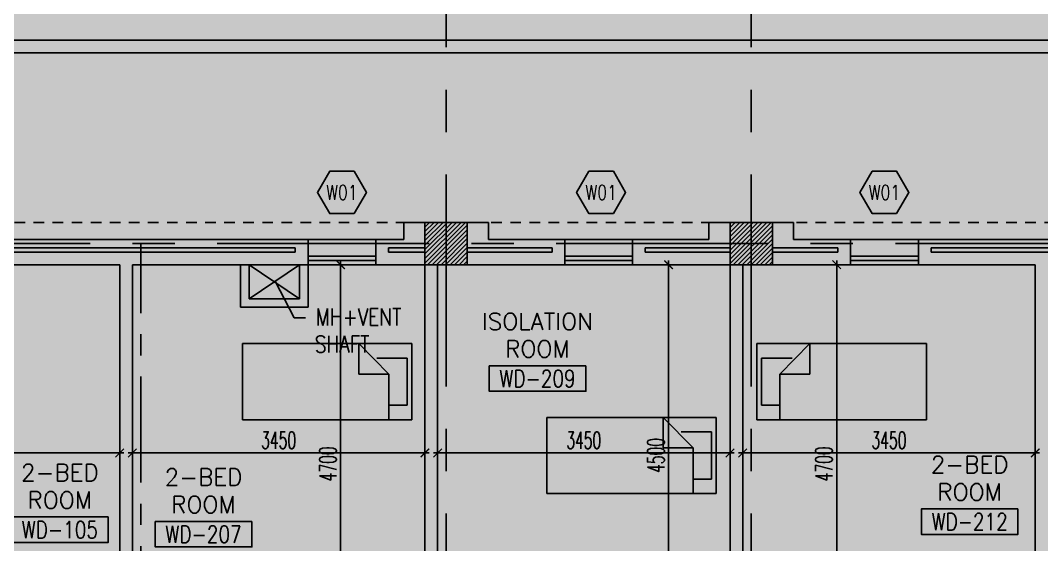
# Model space of a CAD drawing. Extents: x 88852.7 to 88945.7, y 39921.6 to 40001.1.
# Drawn here: x 88912.19 to 88924.24, y 39983.75 to 39989.93 of the extents above; entities that cross this region are included whole.
import ezdxf
from ezdxf.enums import TextEntityAlignment as Align

# ---------------------------------------------------------------- set-up
doc = ezdxf.new("R2010")
doc.units = 0
doc.header["$MEASUREMENT"] = 0
doc.header["$PDMODE"] = 34
for name, pattern in [('CENTER', [2, 1.25, -0.25, 0.25, -0.25]), ('CENTERX2', [4, 2.5, -0.5, 0.5, -0.5]), ('HIDDEN2', [0.1875, 0.125, -0.0625])]:
    doc.linetypes.add(name, pattern=pattern)
doc.layers.get('0').update_dxf_attribs({"linetype": 'CONTINUOUS'})
doc.layers.get('DEFPOINTS').update_dxf_attribs({"linetype": 'CONTINUOUS'})
for name, color, linetype in [('AX-DIM', 4, 'CONTINUOUS'), ('AXES', 11, 'CENTERX2'), ('AXES1', 11, 'CENTER'), ('COL', 2, 'CONTINUOUS'), ('DIM', 4, 'CONTINUOUS'), ('FIX', 3, 'CONTINUOUS'), ('FUR', 4, 'CONTINUOUS'), ('HAT', 8, 'CONTINUOUS'), ('HIDDEN', 9, 'HIDDEN2'), ('INSUL', 4, 'CONTINUOUS'), ('PROJ-L', 3, 'CONTINUOUS'), ('RM-BOX', 4, 'CONTINUOUS'), ('RM-NAME', 2, 'CONTINUOUS'), ('RM-NO', 2, 'CONTINUOUS'), ('SHAFT', 4, 'CONTINUOUS'), ('WALL', 2, 'CONTINUOUS'), ('WIN', 3, 'CONTINUOUS'), ('WIN-BOX', 3, 'CONTINUOUS'), ('WIN-NO', 5, 'CONTINUOUS')]:
    doc.layers.add(name, color=color, linetype=linetype)
doc.styles.add('ROMANS', font='ROMANS.shx', dxfattribs={"width": 0.6})
doc.styles.add('SIMPLEX', font='simplex.shx', dxfattribs={"width": 0.8})
doc.dimstyles.new('DIM-OUT', dxfattribs={"dimscale": 0, "dimtxt": 0.24, "dimasz": 0.08, "dimexe": 0.02, "dimexo": 0.02, "dimgap": 0.05, "dimtad": 1, "dimdec": 0, "dimlfac": 1000, "dimzin": 0, "dimdsep": 46, "dimtxsty": 'ROMANS', "dimblk1": 'ARCHTICK', "dimblk2": 'ARCHTICK', "dimsah": 1, "dimcen": 0.01, "dimdle": 0.08, "dimclrd": 4, "dimclre": 4, "dimclrt": 2, "dimadec": 0, "dimazin": 0, "dimtp": 2, "dimtm": 2, "dimtfac": 0.114286, "dimtdec": 0, "dimtix": 1, "dimtmove": 2, "dimatfit": 3, "dimldrblk": 'ARCHTICK', "dimfxl": 0, "dimtolj": 1, "dimtzin": 0, "dimarcsym": 0})
doc.dimstyles.new('DIM7', dxfattribs={"dimtxt": 0.24, "dimasz": 0.08, "dimexe": 0.07, "dimexo": 0.05, "dimgap": 0.07, "dimtad": 1, "dimzin": 0, "dimdsep": 46, "dimtxsty": 'SIMPLEX', "dimblk": 'ARCHTICK', "dimcen": 0.05, "dimdle": 0.05, "dimclrd": 4, "dimclre": 4, "dimclrt": 2, "dimadec": 0, "dimazin": 0, "dimtp": 2, "dimtm": 2, "dimtfac": 0.114286, "dimtix": 1, "dimtmove": 2, "dimatfit": 3, "dimldrblk": 'DOT', "dimfxl": 0, "dimtolj": 1, "dimtzin": 0, "dimarcsym": 0})
doc.dimstyles.new('STANDARD in', dxfattribs={"dimtxt": 0.2, "dimasz": 0.1, "dimexe": 0.07, "dimexo": 0.07, "dimgap": 0.05, "dimtad": 1, "dimdec": 0, "dimlfac": 1000, "dimzin": 0, "dimdsep": 46, "dimtxsty": 'ROMANS', "dimblk": 'ARCHTICK', "dimcen": 0.05, "dimdle": 0.05, "dimclrd": 4, "dimclre": 4, "dimclrt": 2, "dimadec": 0, "dimazin": 0, "dimtfac": 1, "dimtdec": 0, "dimtmove": 2, "dimatfit": 3, "dimfxl": 0, "dimtolj": 1, "dimtzin": 0, "dimarcsym": 0})

# ---------------------------------------------------------------- blocks, each defined once
blk = doc.blocks.new('_ARCHTICK')
at = {"color": 0, "linetype": 'ByBlock', "const_width": 0.15}
blk.add_lwpolyline([(-0.5, -0.5), (0.5, 0.5)], dxfattribs=at)
blk = doc.blocks.new('*D512')
at = {"layer": 'AX-DIM', "color": 4, "lineweight": -2}
for p, q in [((88860.77, 39995.09), (88860.77, 39999.748)), ((88935.46, 39987.57), (88935.46, 39999.748)), ((88860.69, 39999.728), (88935.54, 39999.728))]:
    blk.add_line(p, q, dxfattribs=at)
at = {"layer": 'DEFPOINTS', "color": 0}
for p in [(88935.46, 39999.728), (88860.77, 39995.07), (88935.46, 39987.55)]:
    blk.add_point(p, dxfattribs=at)
at = {"layer": 'AX-DIM', "color": 4, "lineweight": -2, "xscale": 0.08, "yscale": 0.08, "zscale": 0.08, "rotation": 180}
blk.add_blockref('_ARCHTICK', (88860.77, 39999.728), dxfattribs=at)
at = {"layer": 'AX-DIM', "color": 4, "lineweight": -2, "xscale": 0.08, "yscale": 0.08, "zscale": 0.08}
blk.add_blockref('_ARCHTICK', (88935.46, 39999.728), dxfattribs=at)
at = {"layer": 'AX-DIM', "color": 2, "insert": (88898.115, 39999.898), "char_height": 0.24, "attachment_point": 5, "style": 'ROMANS'}
blk.add_mtext('\\A1;74690', dxfattribs=at)
blk = doc.blocks.new('*D132')
at = {"layer": 'DEFPOINTS', "color": 0, "linetype": 'ByBlock'}
for p in [(88917.11, 39985.308), (88920.56, 39985.308), (88920.56, 39984.829)]:
    blk.add_point(p, dxfattribs=at)
at = {"layer": 'DIM', "color": 4, "linetype": 'ByBlock', "lineweight": -2}
for p, q in [((88917.11, 39985.238), (88917.11, 39984.759)), ((88920.56, 39985.238), (88920.56, 39984.759)), ((88917.06, 39984.829), (88920.61, 39984.829))]:
    blk.add_line(p, q, dxfattribs=at)
at = {"layer": 'DIM', "color": 4, "linetype": 'ByBlock', "lineweight": -2, "xscale": 0.1, "yscale": 0.1, "zscale": 0.1, "rotation": 180}
blk.add_blockref('_ARCHTICK', (88917.11, 39984.829), dxfattribs=at)
at = {"layer": 'DIM', "color": 4, "linetype": 'ByBlock', "lineweight": -2, "xscale": 0.1, "yscale": 0.1, "zscale": 0.1}
blk.add_blockref('_ARCHTICK', (88920.56, 39984.829), dxfattribs=at)
at = {"layer": 'DIM', "color": 2, "linetype": 'ByBlock', "insert": (88918.835, 39984.979), "char_height": 0.2, "attachment_point": 5, "style": 'ROMANS'}
blk.add_mtext('\\A1;3450', dxfattribs=at)
blk = doc.blocks.new('*D139')
at = {"layer": 'DEFPOINTS', "color": 0, "linetype": 'ByBlock'}
for p in [(88920.71, 39985.439), (88924.16, 39985.439), (88924.16, 39984.829)]:
    blk.add_point(p, dxfattribs=at)
at = {"layer": 'DIM', "color": 4, "linetype": 'ByBlock', "lineweight": -2}
for p, q in [((88920.71, 39985.369), (88920.71, 39984.759)), ((88924.16, 39985.369), (88924.16, 39984.759)), ((88920.66, 39984.829), (88924.21, 39984.829))]:
    blk.add_line(p, q, dxfattribs=at)
at = {"layer": 'DIM', "color": 4, "linetype": 'ByBlock', "lineweight": -2, "xscale": 0.1, "yscale": 0.1, "zscale": 0.1, "rotation": 180}
blk.add_blockref('_ARCHTICK', (88920.71, 39984.829), dxfattribs=at)
at = {"layer": 'DIM', "color": 4, "linetype": 'ByBlock', "lineweight": -2, "xscale": 0.1, "yscale": 0.1, "zscale": 0.1}
blk.add_blockref('_ARCHTICK', (88924.16, 39984.829), dxfattribs=at)
at = {"layer": 'DIM', "color": 2, "linetype": 'ByBlock', "insert": (88922.435, 39984.979), "char_height": 0.2, "attachment_point": 5, "style": 'ROMANS'}
blk.add_mtext('\\A1;3450', dxfattribs=at)
blk = doc.blocks.new('*D637')
at = {"layer": 'DEFPOINTS', "color": 0, "linetype": 'ByBlock'}
for p in [(88915.981, 39987.05), (88915.966, 39982.35), (88916.01, 39982.35)]:
    blk.add_point(p, dxfattribs=at)
at = {"layer": 'DIM', "color": 4, "linetype": 'ByBlock', "lineweight": -2}
for p, q in [((88915.966, 39987.1), (88915.966, 39982.3)), ((88915.911, 39987.05), (88915.896, 39987.05)), ((88915.94, 39982.35), (88915.896, 39982.35))]:
    blk.add_line(p, q, dxfattribs=at)
at = {"layer": 'DIM', "color": 4, "linetype": 'ByBlock', "lineweight": -2, "xscale": 0.1, "yscale": 0.1, "zscale": 0.1}
for p, rotation in [((88915.966, 39987.05), 90), ((88915.966, 39982.35), 270)]:
    blk.add_blockref('_ARCHTICK', p, dxfattribs=dict(at, rotation=rotation))
at = {"layer": 'DIM', "color": 2, "linetype": 'ByBlock', "insert": (88915.816, 39984.7), "char_height": 0.2, "attachment_point": 5, "rotation": 90, "style": 'ROMANS'}
blk.add_mtext('\\A1;4700', dxfattribs=at)
blk = doc.blocks.new('*D131')
at = {"layer": 'DEFPOINTS', "color": 0, "linetype": 'ByBlock'}
for p in [(88919.751, 39987.05), (88919.317, 39982.55), (88919.835, 39982.55)]:
    blk.add_point(p, dxfattribs=at)
at = {"layer": 'DIM', "color": 4, "linetype": 'ByBlock', "lineweight": -2}
for p, q in [((88919.835, 39987.1), (88919.835, 39982.5)), ((88919.821, 39987.05), (88919.905, 39987.05)), ((88919.387, 39982.55), (88919.905, 39982.55))]:
    blk.add_line(p, q, dxfattribs=at)
at = {"layer": 'DIM', "color": 4, "linetype": 'ByBlock', "lineweight": -2, "xscale": 0.1, "yscale": 0.1, "zscale": 0.1}
for p, rotation in [((88919.835, 39987.05), 90), ((88919.835, 39982.55), 270)]:
    blk.add_blockref('_ARCHTICK', p, dxfattribs=dict(at, rotation=rotation))
at = {"layer": 'DIM', "color": 2, "linetype": 'ByBlock', "insert": (88919.685, 39984.8), "char_height": 0.2, "attachment_point": 5, "rotation": 90, "style": 'ROMANS'}
blk.add_mtext('\\A1;4500', dxfattribs=at)
blk = doc.blocks.new('*D140')
at = {"layer": 'DEFPOINTS', "color": 0, "linetype": 'ByBlock'}
for p in [(88921.535, 39987.05), (88921.535, 39982.35), (88921.818, 39982.35)]:
    blk.add_point(p, dxfattribs=at)
at = {"layer": 'DIM', "color": 4, "linetype": 'ByBlock', "lineweight": -2}
for p, q in [((88921.818, 39987.1), (88921.818, 39982.3)), ((88921.605, 39987.05), (88921.888, 39987.05)), ((88921.605, 39982.35), (88921.888, 39982.35))]:
    blk.add_line(p, q, dxfattribs=at)
at = {"layer": 'DIM', "color": 4, "linetype": 'ByBlock', "lineweight": -2, "xscale": 0.1, "yscale": 0.1, "zscale": 0.1}
for p, rotation in [((88921.818, 39987.05), 90), ((88921.818, 39982.35), 270)]:
    blk.add_blockref('_ARCHTICK', p, dxfattribs=dict(at, rotation=rotation))
at = {"layer": 'DIM', "color": 2, "linetype": 'ByBlock', "insert": (88921.668, 39984.7), "char_height": 0.2, "attachment_point": 5, "rotation": 90, "style": 'ROMANS'}
blk.add_mtext('\\A1;4700', dxfattribs=at)
blk = doc.blocks.new('*D127')
at = {"layer": 'DEFPOINTS', "color": 0, "linetype": 'ByBlock'}
for p in [(88913.36, 39984.829), (88909.91, 39984.7), (88913.36, 39984.7)]:
    blk.add_point(p, dxfattribs=at)
at = {"layer": 'DIM', "color": 4, "linetype": 'ByBlock', "lineweight": -2}
for p, q in [((88909.86, 39984.829), (88913.41, 39984.829)), ((88909.91, 39984.77), (88909.91, 39984.899)), ((88913.36, 39984.77), (88913.36, 39984.899))]:
    blk.add_line(p, q, dxfattribs=at)
at = {"layer": 'DIM', "color": 4, "linetype": 'ByBlock', "lineweight": -2, "xscale": 0.1, "yscale": 0.1, "zscale": 0.1, "rotation": 180}
blk.add_blockref('_ARCHTICK', (88909.91, 39984.829), dxfattribs=at)
at = {"layer": 'DIM', "color": 4, "linetype": 'ByBlock', "lineweight": -2, "xscale": 0.1, "yscale": 0.1, "zscale": 0.1}
blk.add_blockref('_ARCHTICK', (88913.36, 39984.829), dxfattribs=at)
at = {"layer": 'DIM', "color": 2, "linetype": 'ByBlock', "insert": (88911.635, 39984.979), "char_height": 0.2, "attachment_point": 5, "style": 'ROMANS'}
blk.add_mtext('\\A1;3450', dxfattribs=at)
blk = doc.blocks.new('*D130')
at = {"layer": 'DEFPOINTS', "color": 0, "linetype": 'ByBlock'}
for p in [(88913.51, 39985.133), (88916.96, 39985.133), (88916.96, 39984.829)]:
    blk.add_point(p, dxfattribs=at)
at = {"layer": 'DIM', "color": 4, "linetype": 'ByBlock', "lineweight": -2}
for p, q in [((88913.51, 39985.063), (88913.51, 39984.759)), ((88916.96, 39985.063), (88916.96, 39984.759)), ((88913.46, 39984.829), (88917.01, 39984.829))]:
    blk.add_line(p, q, dxfattribs=at)
at = {"layer": 'DIM', "color": 4, "linetype": 'ByBlock', "lineweight": -2, "xscale": 0.1, "yscale": 0.1, "zscale": 0.1, "rotation": 180}
blk.add_blockref('_ARCHTICK', (88913.51, 39984.829), dxfattribs=at)
at = {"layer": 'DIM', "color": 4, "linetype": 'ByBlock', "lineweight": -2, "xscale": 0.1, "yscale": 0.1, "zscale": 0.1}
blk.add_blockref('_ARCHTICK', (88916.96, 39984.829), dxfattribs=at)
at = {"layer": 'DIM', "color": 2, "linetype": 'ByBlock', "insert": (88915.235, 39984.979), "char_height": 0.2, "attachment_point": 5, "style": 'ROMANS'}
blk.add_mtext('\\A1;3450', dxfattribs=at)
blk = doc.blocks.new('WW1')
at = {"layer": 'WIN-BOX'}
blk.add_lwpolyline([(144, -250), (289, 0), (144, 250), (-144, 250), (-289, 0), (-144, -250)], close=True, dxfattribs=at)
at = {"layer": 'WIN-NO', "style": 'ROMANS', "width": 0.8}
blk.add_attdef('W00', text='', height=170, dxfattribs=at).set_placement((0, 0), align=Align.MIDDLE)
blk = doc.blocks.new('*X90')
at = {"color": 0}
for p, q in [((238729, 177104), (239214, 177590)), ((238729, 177157), (239161, 177590)), ((238729, 177210), (239108, 177590)), ((238729, 177263), (239055, 177590)), ((238729, 177316), (239002, 177590)), ((238729, 177369), (238949, 177590)), ((238729, 177422), (238896, 177590)), ((238729, 177475), (238843, 177590)), ((238729, 177528), (238790, 177590)), ((238729, 177581), (238737, 177590)), ((238767, 177090), (239229, 177551)), ((238820, 177090), (239229, 177498)), ((238873, 177090), (239229, 177445)), ((238926, 177090), (239229, 177392)), ((238979, 177090), (239229, 177339)), ((239032, 177090), (239229, 177286)), ((239085, 177090), (239229, 177233)), ((239138, 177090), (239229, 177180)), ((239191, 177090), (239229, 177127))]:
    blk.add_line(p, q, dxfattribs=at)
blk = doc.blocks.new('AH20A')
at = {"layer": 'FUR'}
for p, q in [((0, 0.5), (0, -0.5)), ((1, 0.5), (0, 0.5)), ((0.1358, 0.5), (0.1358, -0.0987)), ((1, -0.5), (1, 0.5)), ((0.1358, 0.3112), (0.0277, 0.3112)), ((0.0277, 0.3112), (0.0277, -0.3087)), ((0.1358, -0.0987), (0.3125, -0.5)), ((0.1358, -0.0987), (0.3125, -0.0987)), ((0.3125, -0.5), (0.3125, -0.0987)), ((0.0277, -0.3087), (0.2076, -0.3087)), ((0, -0.5), (1, -0.5))]:
    blk.add_line(p, q, dxfattribs=at)
blk = doc.blocks.new('*X91')
at = {"color": 0}
for p, q in [((235129, 177110), (235608, 177590)), ((235129, 177163), (235555, 177590)), ((235129, 177217), (235502, 177590)), ((235129, 177270), (235449, 177590)), ((235129, 177323), (235396, 177590)), ((235129, 177376), (235343, 177590)), ((235129, 177429), (235290, 177590)), ((235129, 177482), (235237, 177590)), ((235129, 177535), (235184, 177590)), ((235161, 177090), (235629, 177557)), ((235214, 177090), (235629, 177504)), ((235267, 177090), (235629, 177451)), ((235320, 177090), (235629, 177398)), ((235373, 177090), (235629, 177345)), ((235426, 177090), (235629, 177292)), ((235479, 177090), (235629, 177239)), ((235532, 177090), (235629, 177186)), ((235585, 177090), (235629, 177133))]:
    blk.add_line(p, q, dxfattribs=at)
blk = doc.blocks.new('RM1')
at = {"layer": 'RM-BOX'}
blk.add_lwpolyline([(570, -200), (-570, -200), (-570, -500), (570, -500)], close=True, dxfattribs=at)
at = {"layer": 'RM-NAME', "style": 'ROMANS'}
for tag, p in [('ROOMNAME1', (0, 324)), ('ROOMNAME2', (0, 0))]:
    blk.add_attdef(tag, text='', height=200, dxfattribs=at).set_placement(p, align=Align.MIDDLE)
at = {"layer": 'RM-NO', "style": 'ROMANS', "width": 0.8}
blk.add_attdef('ROOMNO', text='', height=200, dxfattribs=at).set_placement((0, -350), align=Align.MIDDLE)

msp = doc.modelspace()

# ---------------------------------------------------------------- linework, layer by layer
at = {"layer": 'AXES'}
for p, q in [((88917.2103, 39921.6153), (88917.2103, 40000.4279)), ((88920.8103, 39921.6153), (88920.8103, 40000.4279)), ((88945.0103, 39989.6996), (88876.9703, 39989.6996)), ((88945.0103, 39987.2996), (88876.9669, 39987.2996))]:
    msp.add_line(p, q, dxfattribs=at)
at = {"layer": 'AXES1'}
msp.add_line((88913.6103, 39928.4796), (88913.6103, 39987.2996), dxfattribs=at)
at = {"layer": 'COL'}
for points in [[(88917.4603, 39987.0496), (88917.4603, 39987.5496), (88916.9603, 39987.5496), (88916.9603, 39987.0496)], [(88921.0603, 39987.0496), (88921.0603, 39987.5496), (88920.5603, 39987.5496), (88920.5603, 39987.0496)]]:
    msp.add_lwpolyline(points, close=True, dxfattribs=at)
at = {"layer": 'HIDDEN'}
msp.add_line((88934.9683, 39987.5496), (88902.8103, 39987.5496), dxfattribs=at)
at = {"layer": 'INSUL'}
for p, q in [((88915.4314, 39987.2496), (88911.7314, 39987.2496)), ((88915.4314, 39987.2496), (88915.4314, 39987.1996)), ((88916.5314, 39987.2496), (88916.9603, 39987.2496)), ((88916.5314, 39987.2496), (88916.5314, 39987.1996)), ((88917.4603, 39987.2496), (88918.4603, 39987.2496)), ((88918.4603, 39987.2496), (88918.4603, 39987.1996)), ((88919.5603, 39987.2496), (88920.5603, 39987.2496)), ((88919.5603, 39987.2496), (88919.5603, 39987.1996)), ((88921.0603, 39987.2496), (88921.8314, 39987.2496)), ((88921.8314, 39987.2496), (88921.8314, 39987.1996)), ((88922.9314, 39987.2496), (88922.9314, 39987.1996)), ((88925.8603, 39987.2496), (88922.9314, 39987.2496)), ((88915.4314, 39987.1996), (88911.7314, 39987.1996)), ((88916.5314, 39987.1996), (88916.9603, 39987.1996)), ((88917.4603, 39987.1996), (88918.4603, 39987.1996)), ((88919.5603, 39987.1996), (88920.5603, 39987.1996)), ((88921.0603, 39987.1996), (88921.8314, 39987.1996)), ((88925.8603, 39987.1996), (88922.9314, 39987.1996))]:
    msp.add_line(p, q, dxfattribs=at)
at = {"layer": 'PROJ-L', "linetype": 'Continuous'}
for p, q in [((88928.2603, 39989.6996), (88909.7603, 39989.6996)), ((88928.1103, 39989.5496), (88909.9103, 39989.5496))]:
    msp.add_line(p, q, dxfattribs=at)
at = {"layer": 'SHAFT', "color": 251, "linetype": 'ByBlock'}
for p, q in [((88914.8853, 39987.0496), (88915.4814, 39986.6496)), ((88914.8853, 39986.6496), (88915.4814, 39987.0496))]:
    msp.add_line(p, q, dxfattribs=at)
at = {"layer": 'WALL'}
for p, q in [((88916.7103, 39987.3496), (88916.7103, 39987.5496)), ((88917.7103, 39987.5496), (88916.7103, 39987.5496)), ((88917.7103, 39987.3496), (88917.7103, 39987.5496)), ((88920.3103, 39987.3496), (88920.3103, 39987.5496)), ((88921.3103, 39987.5496), (88920.3103, 39987.5496)), ((88921.3103, 39987.3496), (88921.3103, 39987.5496)), ((88915.5814, 39987.3496), (88911.5814, 39987.3496)), ((88915.5814, 39987.3496), (88915.5814, 39987.0496)), ((88916.3814, 39987.3496), (88916.3814, 39987.0496)), ((88916.7103, 39987.3496), (88916.3814, 39987.3496)), ((88917.7103, 39987.3496), (88918.6103, 39987.3496)), ((88918.6103, 39987.3496), (88918.6103, 39987.0496)), ((88919.4103, 39987.3496), (88919.4103, 39987.0496)), ((88919.4103, 39987.3496), (88920.3103, 39987.3496)), ((88921.3103, 39987.3496), (88921.9814, 39987.3496)), ((88921.9814, 39987.3496), (88921.9814, 39987.0496)), ((88922.7814, 39987.3496), (88922.7814, 39987.0496)), ((88926.0103, 39987.3496), (88922.7814, 39987.3496)), ((88913.3603, 39987.0496), (88911.5814, 39987.0496)), ((88913.3603, 39980.3996), (88913.3603, 39987.0496)), ((88913.5103, 39980.3996), (88913.5103, 39987.0496)), ((88915.5814, 39987.0496), (88913.5103, 39987.0496)), ((88914.7853, 39987.0496), (88914.7853, 39986.5496)), ((88914.8853, 39987.0496), (88915.4814, 39987.0496)), ((88914.8853, 39986.6496), (88914.8853, 39987.0496)), ((88915.4814, 39987.0496), (88915.4814, 39986.6496)), ((88915.5814, 39987.0496), (88915.5814, 39986.5496)), ((88916.9603, 39987.0496), (88916.3814, 39987.0496)), ((88916.9603, 39982.3496), (88916.9603, 39987.0496)), ((88917.1103, 39982.5496), (88917.1103, 39987.0496)), ((88917.4603, 39987.0496), (88918.6103, 39987.0496)), ((88919.4103, 39987.0496), (88920.5603, 39987.0496)), ((88920.5603, 39982.5496), (88920.5603, 39987.0496)), ((88920.7103, 39982.3496), (88920.7103, 39987.0496)), ((88921.0603, 39987.0496), (88921.9814, 39987.0496)), ((88924.1603, 39987.0496), (88922.7814, 39987.0496)), ((88924.1603, 39980.3996), (88924.1603, 39987.0496)), ((88915.4814, 39986.6496), (88914.8853, 39986.6496)), ((88915.5814, 39986.5496), (88914.7853, 39986.5496))]:
    msp.add_line(p, q, dxfattribs=at)
at = {"layer": 'WALL', "linetype": 'ByBlock', "ltscale": 0.3}
for points in [[(88917.4603, 39987.5496), (88916.9603, 39987.5496), (88916.9603, 39987.0496), (88917.4603, 39987.0496)], [(88921.0603, 39987.5496), (88920.5603, 39987.5496), (88920.5603, 39987.0496), (88921.0603, 39987.0496)]]:
    msp.add_lwpolyline(points, close=True, dxfattribs=at)
at = {"layer": 'WIN'}
for p, q in [((88915.5814, 39987.3496), (88916.3814, 39987.3496)), ((88918.6103, 39987.3496), (88919.4103, 39987.3496)), ((88921.9814, 39987.3496), (88922.7814, 39987.3496)), ((88915.5814, 39987.1496), (88916.3814, 39987.1496)), ((88915.5814, 39987.0996), (88916.3814, 39987.0996)), ((88918.6103, 39987.1496), (88919.4103, 39987.1496)), ((88918.6103, 39987.0996), (88919.4103, 39987.0996)), ((88921.9814, 39987.1496), (88922.7814, 39987.1496)), ((88921.9814, 39987.0996), (88922.7814, 39987.0996)), ((88915.5814, 39987.0496), (88916.3814, 39987.0496)), ((88918.6103, 39987.0496), (88919.4103, 39987.0496)), ((88921.9814, 39987.0496), (88922.7814, 39987.0496))]:
    msp.add_line(p, q, dxfattribs=at)

# ---------------------------------------------------------------- block references
at = {"layer": 'FIX', "yscale": 0.9, "zscale": 2, "rotation": 180}
for p, xscale in [((88916.8068, 39985.6715), 2), ((88920.8773, 39985.6715), -2), ((88920.3969, 39984.7991), 2)]:
    msp.add_blockref('AH20A', p, dxfattribs=dict(at, xscale=xscale))
at = {"layer": 'HAT', "xscale": 0.001, "yscale": 0.001, "zscale": 0.001}
for name in ['*X91', '*X90']:
    msp.add_blockref(name, (88681.8317, 39809.9598), dxfattribs=at)
at = {"layer": 'RM-NAME', "xscale": 0.001, "yscale": 0.001, "zscale": 0.001}
for p, values in [((88918.2892, 39986.0565), {'ROOMNO': 'WD-209', 'ROOMNAME2': 'ROOM', 'ROOMNAME1': 'ISOLATION'}), ((88912.6544, 39984.274), {'ROOMNO': 'WD-105', 'ROOMNAME2': 'ROOM', 'ROOMNAME1': '2-BED'}), ((88923.387, 39984.3685), {'ROOMNO': 'WD-212', 'ROOMNAME2': 'ROOM', 'ROOMNAME1': '2-BED'}), ((88914.3492, 39984.2202), {'ROOMNO': 'WD-207', 'ROOMNAME2': 'ROOM', 'ROOMNAME1': '2-BED'})]:
    msp.add_blockref('RM1', p, dxfattribs=at).add_auto_attribs(values)
at = {"layer": 'WIN-NO', "xscale": 0.001, "yscale": 0.001, "zscale": 0.001}
for p in [(88915.9814, 39987.9027), (88919.0394, 39987.9027), (88922.3814, 39987.9027)]:
    msp.add_blockref('WW1', p, dxfattribs=at).add_auto_attribs({'W00': 'W01'})

# ---------------------------------------------------------------- texts
at = {"layer": 'SHAFT', "color": 4, "style": 'ROMANS', "width": 0.8}
for s, p in [('MH+VENT', (88916.1793, 39986.4345)), ('SHAFT', (88915.985, 39986.113))]:
    msp.add_text(s, height=0.2, dxfattribs=at).set_placement(p, align=Align.MIDDLE)

# ---------------------------------------------------------------- dimensions: what is measured, and where the dimension line sits
at = {"layer": 'AX-DIM'}
dim = msp.add_linear_dim(base=(88935.4603, 39999.7279), p1=(88860.7703, 39995.0699), p2=(88935.4603, 39987.5496), dimstyle='DIM-OUT', override={"dimscale": 1}, dxfattribs=at)
dim.commit()
dim.dimension.update_dxf_attribs({"geometry": '*D512', "text_midpoint": (88898.1153, 39999.8979)})
at = {"layer": 'DIM', "linetype": 'ByBlock', "ltscale": 0.3}
for base, p1, p2, picture, middle in [((88915.9662, 39982.3496), (88915.9814, 39987.0496), (88916.0103, 39982.3496), '*D637', (88915.8162, 39984.6996)), ((88919.8354, 39982.5496), (88919.7513, 39987.0496), (88919.317, 39982.5496), '*D131', (88919.6854, 39984.7996)), ((88921.8181, 39982.3496), (88921.5353, 39987.0496), (88921.5353, 39982.3496), '*D140', (88921.6681, 39984.6996))]:
    dim = msp.add_linear_dim(base=base, p1=p1, p2=p2, angle=90, dimstyle='STANDARD in', dxfattribs=at)
    dim.commit()
    dim.dimension.update_dxf_attribs({"geometry": picture, "text_midpoint": middle})
for base, p1, p2, picture, middle in [((88924.1603, 39984.8291), (88920.7103, 39985.4385), (88924.1603, 39985.4385), '*D139', (88922.4353, 39984.9791)), ((88920.5603, 39984.8291), (88917.1103, 39985.308), (88920.5603, 39985.308), '*D132', (88918.8353, 39984.9791)), ((88913.3603, 39984.8291), (88909.9103, 39984.6996), (88913.3603, 39984.6996), '*D127', (88911.6353, 39984.9791)), ((88916.9603, 39984.8291), (88913.5103, 39985.1329), (88916.9603, 39985.1329), '*D130', (88915.2353, 39984.9791))]:
    dim = msp.add_linear_dim(base=base, p1=p1, p2=p2, dimstyle='STANDARD in', dxfattribs=at)
    dim.commit()
    dim.dimension.update_dxf_attribs({"geometry": picture, "text_midpoint": middle})

# ---------------------------------------------------------------- leaders
at = {"layer": 'SHAFT', "color": 6, "linetype": 'ByBlock', "ltscale": 0.3}
msp.add_leader([(88915.1978, 39986.8496), (88915.4193, 39986.4237), (88915.5504, 39986.4237)], dimstyle='DIM7', override={"dimasz": 200, "dimtad": 0}, dxfattribs=at)

doc.saveas('drawing.dxf')
